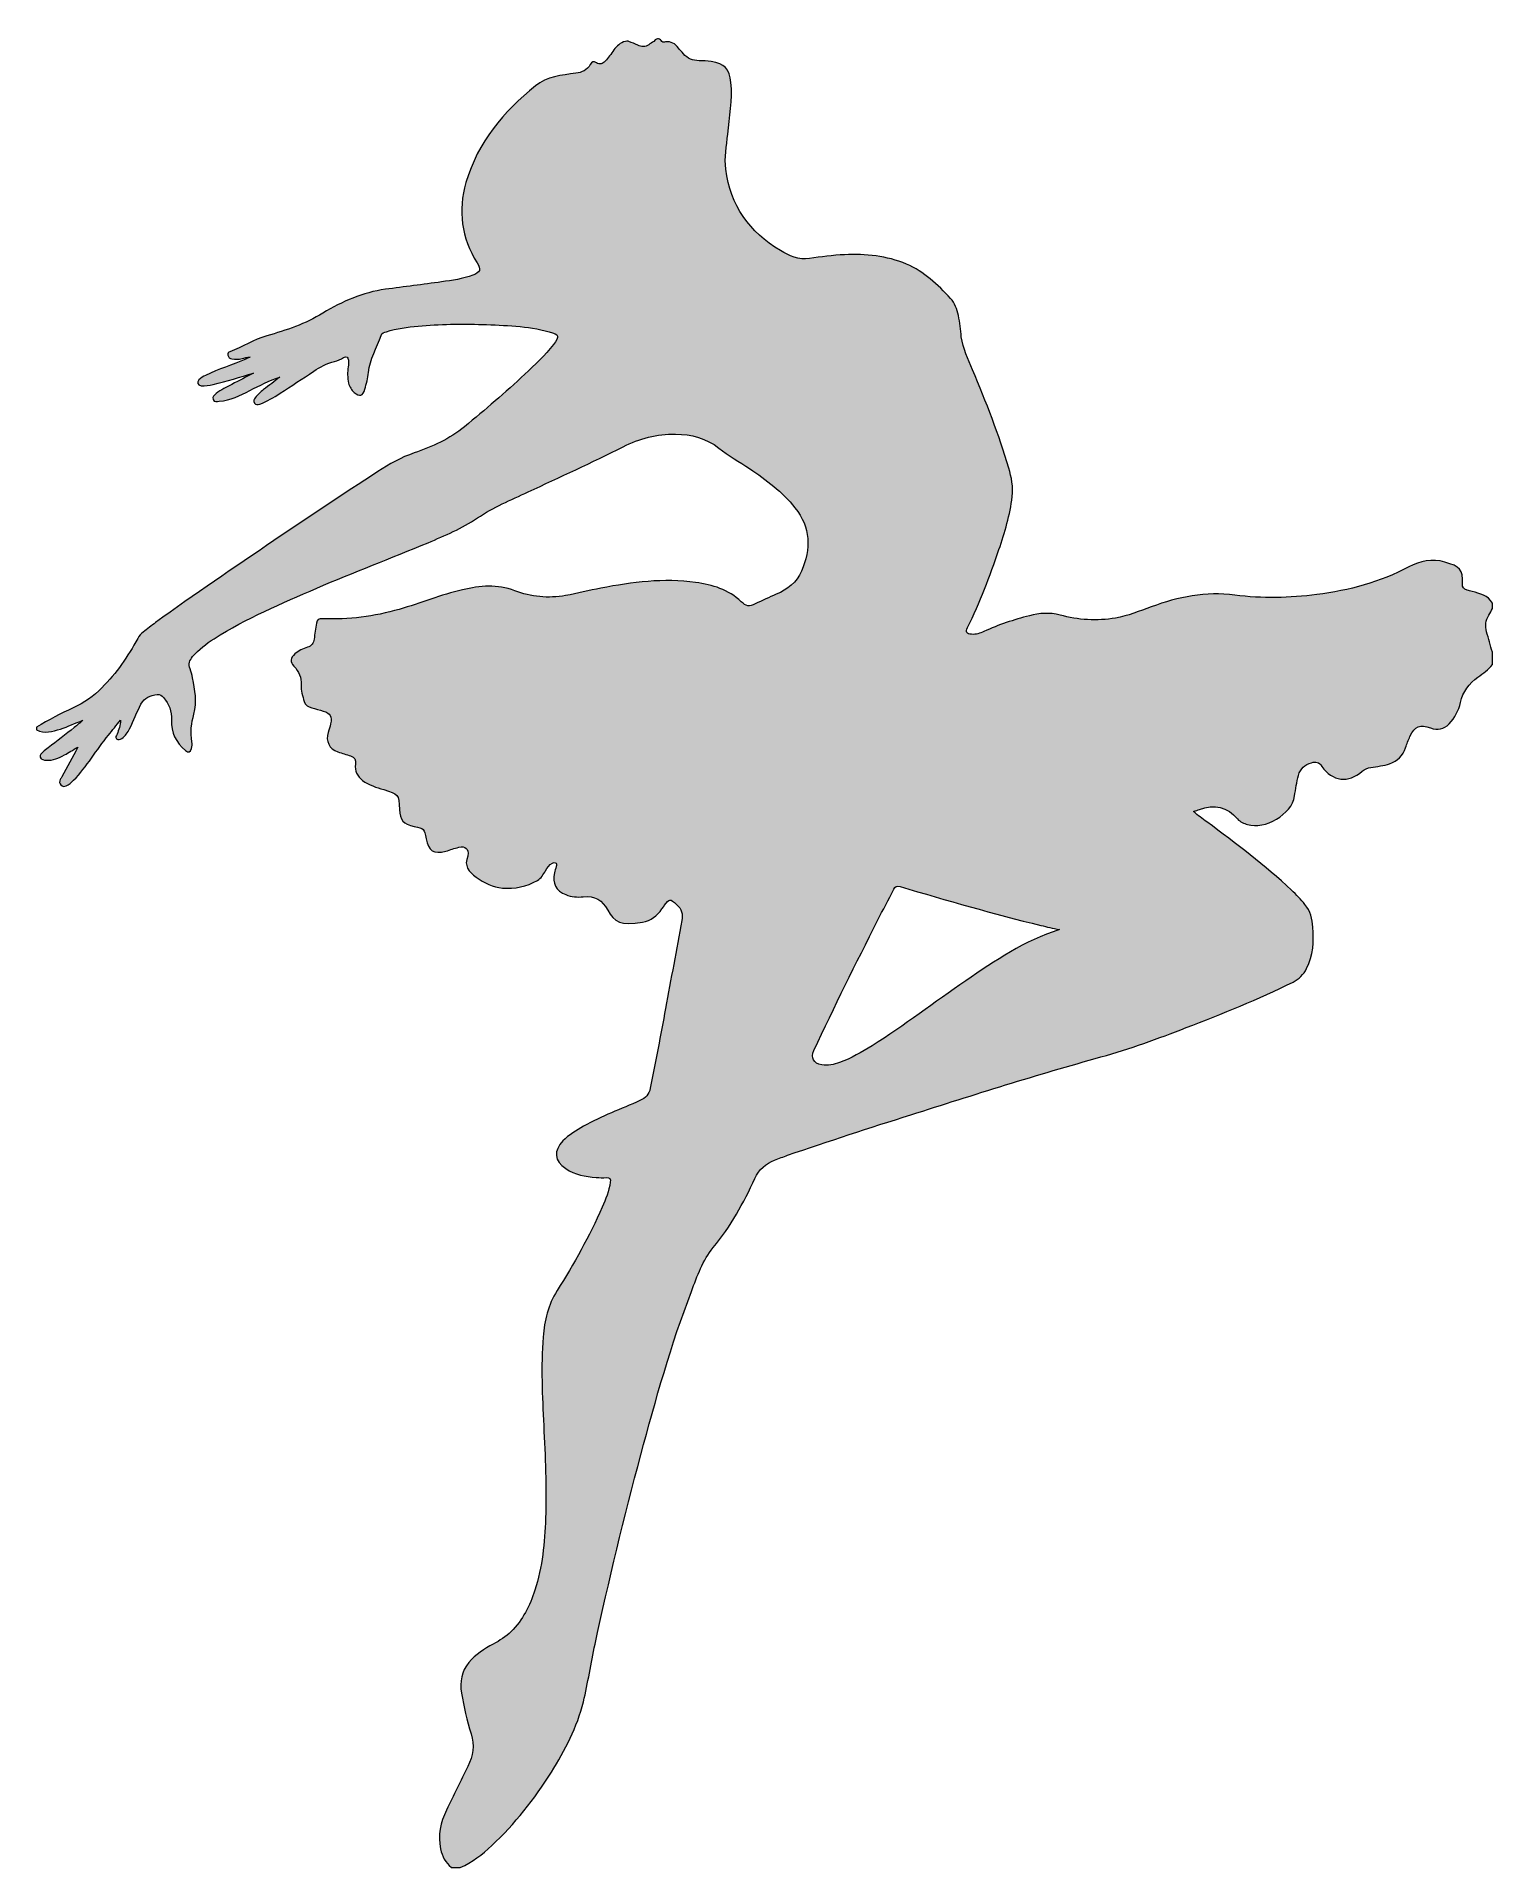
# Model space of a CAD drawing. Header units: inches. Extents: x 11.9 to 68.4, y -75.5 to -4.5.
import ezdxf

# ---------------------------------------------------------------- set-up
doc = ezdxf.new("R2010")
doc.units = ezdxf.units.IN
doc.header["$MEASUREMENT"] = 0
doc.layers.add('Layer 1', color=7, linetype='Continuous')

msp = doc.modelspace()

# ---------------------------------------------------------------- hatches: boundary and pattern name
at = {"layer": 'Layer 1'}
h = msp.add_hatch(color=7, dxfattribs=at)
edge = h.paths.add_edge_path()
edge.add_spline(control_points=[(68.376, -28.863), (68.225, -29.065), (68.015, -29.2), (67.816, -29.347), (67.476, -29.599), (67.23, -29.905), (67.137, -30.333), (67.069, -30.645), (66.924, -30.929), (66.695, -31.162), (66.49, -31.369), (66.251, -31.416), (65.98, -31.318), (65.568, -31.169), (65.369, -31.249), (65.181, -31.651), (65.116, -31.791), (65.057, -31.937), (65.013, -32.086), (64.918, -32.409), (64.695, -32.596), (64.392, -32.707), (64.156, -32.793), (63.908, -32.811), (63.664, -32.849), (63.533, -32.87), (63.422, -32.917), (63.323, -33.003), (62.789, -33.468), (62.166, -33.397), (61.768, -32.81), (61.653, -32.64), (61.531, -32.619), (61.36, -32.668), (61.102, -32.743), (60.929, -32.896), (60.856, -33.162), (60.784, -33.424), (60.744, -33.693), (60.705, -33.96), (60.598, -34.688), (59.539, -35.273), (58.881, -35.067), (58.737, -35.021), (58.596, -34.971), (58.495, -34.85), (58.091, -34.372), (57.595, -34.262), (57.017, -34.48), (56.947, -34.507), (56.876, -34.528), (56.787, -34.557), (56.95, -34.722), (57.134, -34.837), (57.306, -34.966), (58.431, -35.812), (59.565, -36.645), (60.586, -37.617), (60.77, -37.792), (60.942, -37.978), (61.107, -38.171), (61.326, -38.427), (61.392, -38.73), (61.416, -39.051), (61.456, -39.604), (61.432, -40.144), (61.172, -40.653), (61.052, -40.889), (60.882, -41.062), (60.645, -41.18), (59.295, -41.847), (57.901, -42.411), (56.497, -42.95), (55.41, -43.369), (54.32, -43.78), (53.196, -44.088), (50.717, -44.768), (48.271, -45.555), (45.821, -46.332), (44.223, -46.84), (42.626, -47.353), (41.042, -47.903), (40.873, -47.962), (40.704, -48.02), (40.538, -48.087), (40.193, -48.225), (39.934, -48.457), (39.774, -48.799), (39.329, -49.751), (38.834, -50.67), (38.155, -51.486), (37.747, -51.977), (37.538, -52.591), (37.311, -53.183), (36.516, -55.252), (35.923, -57.384), (35.347, -59.521), (34.69, -61.958), (34.107, -64.413), (33.57, -66.879), (33.408, -67.622), (33.298, -68.376), (33.118, -69.114), (32.879, -70.098), (32.41, -70.987), (31.876, -71.841), (31.222, -72.886), (30.464, -73.849), (29.562, -74.693), (29.198, -75.034), (28.81, -75.34), (28.346, -75.536), (28.231, -75.536), (28.116, -75.536), (28, -75.536), (27.767, -75.353), (27.636, -75.107), (27.578, -74.822), (27.47, -74.292), (27.579, -73.79), (27.808, -73.311), (28.079, -72.745), (28.353, -72.179), (28.637, -71.619), (28.846, -71.209), (28.903, -70.802), (28.764, -70.352), (28.603, -69.835), (28.478, -69.306), (28.391, -68.772), (28.32, -68.337), (28.388, -67.935), (28.678, -67.585), (28.938, -67.271), (29.275, -67.064), (29.623, -66.87), (29.871, -66.732), (30.113, -66.587), (30.315, -66.385), (30.767, -65.933), (31.044, -65.382), (31.239, -64.782), (31.533, -63.874), (31.618, -62.933), (31.652, -61.988), (31.696, -60.788), (31.638, -59.59), (31.58, -58.392), (31.525, -57.246), (31.468, -56.101), (31.557, -54.955), (31.607, -54.319), (31.749, -53.713), (32.101, -53.156), (32.758, -52.118), (33.35, -51.042), (33.848, -49.917), (33.985, -49.606), (34.112, -49.291), (34.162, -48.95), (34.181, -48.82), (34.147, -48.765), (34.013, -48.769), (33.88, -48.774), (33.747, -48.775), (33.615, -48.765), (33.197, -48.736), (32.791, -48.659), (32.436, -48.417), (31.991, -48.115), (31.952, -47.733), (32.326, -47.346), (32.557, -47.107), (32.839, -46.937), (33.126, -46.777), (33.828, -46.387), (34.579, -46.102), (35.312, -45.781), (35.536, -45.683), (35.663, -45.546), (35.713, -45.294), (35.919, -44.266), (36.119, -43.237), (36.307, -42.206), (36.514, -41.067), (36.729, -39.929), (36.94, -38.791), (36.986, -38.545), (36.926, -38.34), (36.735, -38.168), (36.477, -37.935), (36.462, -37.932), (36.258, -38.216), (36.227, -38.258), (36.199, -38.301), (36.168, -38.343), (35.977, -38.603), (35.739, -38.798), (35.415, -38.857), (34.564, -39.011), (34.313, -38.856), (34.062, -38.388), (33.857, -38.008), (33.559, -37.823), (33.116, -37.87), (32.887, -37.895), (32.655, -37.876), (32.435, -37.789), (32.063, -37.642), (31.9, -37.335), (31.994, -36.946), (32.014, -36.862), (32.043, -36.78), (32.063, -36.696), (32.073, -36.654), (32.104, -36.602), (32.063, -36.566), (32.018, -36.529), (31.962, -36.55), (31.915, -36.571), (31.786, -36.628), (31.721, -36.748), (31.651, -36.86), (31.561, -37.001), (31.482, -37.157), (31.333, -37.241), (30.916, -37.478), (30.454, -37.569), (29.985, -37.535), (29.608, -37.508), (29.271, -37.32), (28.959, -37.106), (28.671, -36.907), (28.478, -36.67), (28.635, -36.294), (28.638, -36.289), (28.638, -36.283), (28.64, -36.277), (28.681, -36.015), (28.55, -35.887), (28.293, -35.949), (28.119, -35.991), (27.951, -36.053), (27.779, -36.101), (27.323, -36.229), (27.099, -36.086), (27.019, -35.622), (26.952, -35.235), (26.939, -35.221), (26.55, -35.139), (26.138, -35.051), (26.003, -34.895), (25.983, -34.48), (25.955, -33.892), (25.945, -33.882), (25.374, -33.714), (25.086, -33.629), (24.799, -33.539), (24.555, -33.355), (24.346, -33.197), (24.235, -32.991), (24.282, -32.725), (24.312, -32.556), (24.242, -32.457), (24.092, -32.406), (23.929, -32.349), (23.761, -32.307), (23.598, -32.249), (23.258, -32.129), (23.112, -31.836), (23.215, -31.493), (23.248, -31.382), (23.289, -31.274), (23.313, -31.162), (23.375, -30.876), (23.312, -30.761), (23.032, -30.662), (22.886, -30.611), (22.732, -30.582), (22.583, -30.538), (22.452, -30.499), (22.325, -30.437), (22.289, -30.296), (22.234, -30.085), (22.159, -29.867), (22.169, -29.655), (22.183, -29.358), (22.095, -29.133), (21.894, -28.925), (21.734, -28.759), (21.754, -28.598), (21.927, -28.446), (22.068, -28.322), (22.238, -28.246), (22.414, -28.191), (22.581, -28.139), (22.657, -28.035), (22.676, -27.869), (22.7, -27.663), (22.73, -27.458), (22.763, -27.254), (22.784, -27.119), (22.857, -27.073), (23.004, -27.08), (24.014, -27.128), (25.004, -26.997), (25.975, -26.717), (26.8, -26.479), (27.595, -26.147), (28.435, -25.956), (29.112, -25.802), (29.775, -25.735), (30.455, -25.995), (31.086, -26.237), (31.758, -26.299), (32.43, -26.184), (32.89, -26.105), (33.341, -25.983), (33.799, -25.895), (35.014, -25.661), (36.235, -25.501), (37.474, -25.673), (38.128, -25.763), (38.747, -25.951), (39.243, -26.422), (39.436, -26.605), (39.539, -26.629), (39.784, -26.506), (40.052, -26.372), (40.327, -26.254), (40.601, -26.133), (41.029, -25.945), (41.4, -25.677), (41.585, -25.232), (41.943, -24.371), (41.943, -23.542), (41.326, -22.774), (40.831, -22.159), (40.217, -21.688), (39.567, -21.255), (39.169, -20.99), (38.751, -20.759), (38.373, -20.46), (37.885, -20.075), (37.305, -19.923), (36.692, -19.918), (35.976, -19.911), (35.292, -20.087), (34.66, -20.408), (33.447, -21.026), (32.207, -21.584), (30.975, -22.16), (30.306, -22.473), (29.621, -22.761), (29.007, -23.171), (28.406, -23.571), (27.754, -23.855), (27.096, -24.131), (25.661, -24.732), (24.205, -25.282), (22.775, -25.896), (21.414, -26.481), (20.052, -27.06), (18.797, -27.858), (18.489, -28.053), (18.2, -28.271), (17.964, -28.552), (17.845, -28.693), (17.787, -28.841), (17.867, -29.028), (17.915, -29.138), (17.935, -29.26), (17.96, -29.379), (18.055, -29.842), (18.139, -30.304), (18.011, -30.78), (17.917, -31.131), (17.865, -31.49), (17.937, -31.857), (17.954, -31.94), (17.949, -32.03), (17.922, -32.114), (17.876, -32.259), (17.795, -32.294), (17.68, -32.195), (17.321, -31.885), (17.11, -31.497), (17.143, -31.013), (17.166, -30.672), (17.039, -30.396), (16.835, -30.143), (16.773, -30.066), (16.691, -29.995), (16.583, -30.018), (16.334, -30.07), (16.094, -30.134), (15.96, -30.394), (15.799, -30.708), (15.672, -31.036), (15.515, -31.35), (15.443, -31.495), (15.356, -31.633), (15.217, -31.726), (15.152, -31.769), (15.077, -31.793), (15.009, -31.736), (14.938, -31.675), (15.009, -31.621), (15.03, -31.567), (15.098, -31.391), (15.164, -31.214), (15.167, -31.02), (14.997, -31.209), (14.852, -31.409), (14.697, -31.601), (14.232, -32.173), (13.862, -32.819), (13.346, -33.352), (13.261, -33.439), (13.172, -33.523), (13.057, -33.567), (12.985, -33.594), (12.907, -33.601), (12.85, -33.531), (12.798, -33.468), (12.788, -33.397), (12.829, -33.322), (12.849, -33.287), (12.869, -33.252), (12.888, -33.216), (13.091, -32.84), (13.294, -32.464), (13.508, -32.068), (13.318, -32.178), (13.158, -32.282), (12.989, -32.368), (12.768, -32.481), (12.543, -32.591), (12.284, -32.574), (12.191, -32.568), (12.09, -32.551), (12.054, -32.452), (12.019, -32.358), (12.106, -32.306), (12.162, -32.253), (12.224, -32.194), (12.295, -32.143), (12.363, -32.09), (12.7, -31.828), (13.038, -31.568), (13.374, -31.304), (13.488, -31.214), (13.595, -31.116), (13.706, -31.021), (13.407, -31.131), (13.128, -31.266), (12.833, -31.362), (12.53, -31.46), (12.224, -31.552), (11.912, -31.389), (11.912, -31.354), (11.912, -31.32), (11.912, -31.285), (12.37, -31.006), (12.848, -30.764), (13.335, -30.539), (13.754, -30.346), (14.121, -30.082), (14.446, -29.758), (15.012, -29.196), (15.447, -28.539), (15.835, -27.848), (15.89, -27.75), (15.956, -27.666), (16.045, -27.599), (16.206, -27.477), (16.363, -27.351), (16.526, -27.232), (18.03, -26.134), (19.577, -25.098), (21.114, -24.049), (22.448, -23.14), (23.795, -22.251), (25.149, -21.372), (25.595, -21.083), (26.05, -20.82), (26.558, -20.646), (27.257, -20.405), (27.933, -20.106), (28.511, -19.629), (29.307, -18.972), (30.09, -18.301), (30.843, -17.594), (31.234, -17.228), (31.634, -16.867), (31.96, -16.439), (32.207, -16.117), (32.185, -16.058), (31.791, -15.948), (30.945, -15.71), (30.071, -15.698), (29.203, -15.663), (28.374, -15.629), (27.544, -15.655), (26.716, -15.728), (26.297, -15.765), (25.878, -15.809), (25.477, -15.945), (25.397, -15.972), (25.303, -15.991), (25.271, -16.087), (25.11, -16.565), (24.838, -17.004), (24.786, -17.522), (24.763, -17.744), (24.701, -17.963), (24.64, -18.179), (24.567, -18.439), (24.446, -18.472), (24.234, -18.3), (24.119, -18.206), (24.047, -18.082), (24.013, -17.937), (23.963, -17.727), (23.967, -17.515), (23.994, -17.302), (24.005, -17.217), (24.019, -17.128), (24.008, -17.045), (23.993, -16.936), (23.935, -16.875), (23.816, -16.947), (23.707, -17.012), (23.59, -17.066), (23.466, -17.094), (23.168, -17.162), (22.91, -17.311), (22.659, -17.477), (22.226, -17.763), (21.796, -18.054), (21.359, -18.333), (21.107, -18.494), (20.853, -18.656), (20.565, -18.749), (20.49, -18.773), (20.412, -18.789), (20.361, -18.711), (20.314, -18.639), (20.344, -18.567), (20.392, -18.503), (20.483, -18.383), (20.595, -18.284), (20.714, -18.191), (20.924, -18.027), (21.136, -17.866), (21.347, -17.703), (20.939, -17.845), (20.557, -18.031), (20.179, -18.226), (19.803, -18.418), (19.428, -18.607), (18.997, -18.639), (18.907, -18.646), (18.8, -18.69), (18.757, -18.572), (18.717, -18.464), (18.806, -18.401), (18.876, -18.344), (19.06, -18.193), (19.276, -18.094), (19.487, -17.987), (19.768, -17.845), (20.045, -17.694), (20.324, -17.548), (19.802, -17.7), (19.289, -17.873), (18.759, -17.988), (18.607, -18.021), (18.454, -18.06), (18.297, -18.039), (18.15, -18.02), (18.114, -17.922), (18.209, -17.809), (18.278, -17.727), (18.374, -17.683), (18.467, -17.637), (18.97, -17.392), (19.509, -17.232), (20.02, -17.005), (20.076, -16.98), (20.133, -16.955), (20.189, -16.93), (20.078, -16.933), (19.978, -16.962), (19.878, -16.986), (19.747, -17.018), (19.614, -17.017), (19.483, -16.998), (19.403, -16.987), (19.348, -16.936), (19.329, -16.854), (19.312, -16.783), (19.352, -16.743), (19.411, -16.721), (19.897, -16.541), (20.332, -16.246), (20.836, -16.104), (21.595, -15.889), (22.334, -15.64), (23.019, -15.223), (23.763, -14.77), (24.565, -14.418), (25.443, -14.297), (26.168, -14.198), (26.894, -14.109), (27.618, -14.009), (28.029, -13.952), (28.442, -13.899), (28.832, -13.748), (29.128, -13.634), (29.156, -13.537), (28.994, -13.272), (28.396, -12.293), (28.243, -11.247), (28.566, -10.149), (29.025, -8.591), (30.016, -7.399), (31.256, -6.402), (31.698, -6.048), (32.27, -5.982), (32.822, -5.916), (33.065, -5.886), (33.265, -5.791), (33.388, -5.571), (33.448, -5.465), (33.518, -5.427), (33.624, -5.503), (33.755, -5.595), (33.86, -5.549), (33.962, -5.449), (34.095, -5.319), (34.187, -5.157), (34.298, -5.011), (34.416, -4.856), (34.551, -4.727), (34.747, -4.679), (34.846, -4.658), (34.837, -4.655), (34.885, -4.679), (35, -4.729), (35.118, -4.774), (35.23, -4.829), (35.376, -4.901), (35.515, -4.895), (35.652, -4.808), (35.719, -4.765), (35.787, -4.722), (35.854, -4.679), (36.006, -4.492), (36.088, -4.588), (36.165, -4.679), (36.201, -4.725), (36.257, -4.706), (36.299, -4.7), (36.519, -4.672), (36.678, -4.762), (36.804, -4.934), (36.862, -5.013), (36.933, -5.081), (36.997, -5.155), (37.159, -5.341), (37.365, -5.427), (37.609, -5.428), (37.765, -5.428), (37.919, -5.441), (38.073, -5.461), (38.598, -5.532), (38.791, -5.741), (38.842, -6.269), (38.908, -6.947), (38.785, -7.613), (38.717, -8.282), (38.67, -8.735), (38.582, -9.188), (38.642, -9.642), (38.828, -11.038), (39.558, -12.081), (40.76, -12.795), (41.103, -12.999), (41.473, -13.166), (41.89, -13.105), (42.34, -13.038), (42.791, -12.977), (43.246, -12.956), (44.072, -12.918), (44.88, -12.994), (45.651, -13.322), (46.337, -13.615), (46.862, -14.115), (47.357, -14.649), (47.528, -14.833), (47.614, -15.069), (47.666, -15.317), (47.724, -15.588), (47.745, -15.864), (47.778, -16.138), (47.833, -16.599), (48.043, -17.005), (48.217, -17.425), (48.734, -18.677), (49.241, -19.933), (49.618, -21.236), (49.722, -21.596), (49.8, -21.959), (49.753, -22.342), (49.667, -23.05), (49.468, -23.73), (49.237, -24.4), (48.882, -25.43), (48.502, -26.45), (48.016, -27.427), (47.933, -27.595), (47.987, -27.677), (48.173, -27.686), (48.344, -27.696), (48.503, -27.651), (48.657, -27.578), (49.221, -27.309), (49.815, -27.125), (50.417, -26.965), (50.811, -26.861), (51.197, -26.829), (51.607, -26.941), (52.312, -27.133), (53.036, -27.179), (53.764, -27.055), (54.245, -26.973), (54.691, -26.783), (55.146, -26.618), (56.192, -26.238), (57.268, -26.019), (58.383, -26.167), (59.45, -26.307), (60.512, -26.275), (61.571, -26.142), (62.82, -25.985), (64.021, -25.664), (65.142, -25.067), (65.572, -24.838), (66.036, -24.74), (66.53, -24.882), (67.128, -25.055), (67.239, -25.165), (67.215, -25.732), (67.209, -25.86), (67.273, -25.938), (67.394, -25.971), (67.461, -25.989), (67.53, -25.998), (67.596, -26.02), (67.888, -26.117), (68.209, -26.165), (68.376, -26.476), (68.376, -26.545), (68.376, -26.614), (68.376, -26.683), (68.333, -26.771), (68.3, -26.865), (68.245, -26.944), (68.109, -27.145), (68.093, -27.361), (68.153, -27.586), (68.223, -27.851), (68.301, -28.115), (68.376, -28.379), (68.376, -28.54), (68.376, -28.702), (68.376, -28.863)], knot_values=[0, 0, 0, 0, 1, 1, 1, 2, 2, 2, 3, 3, 3, 4, 4, 4, 5, 5, 5, 6, 6, 6, 7, 7, 7, 8, 8, 8, 9, 9, 9, 10, 10, 10, 11, 11, 11, 12, 12, 12, 13, 13, 13, 14, 14, 14, 15, 15, 15, 16, 16, 16, 17, 17, 17, 18, 18, 18, 19, 19, 19, 20, 20, 20, 21, 21, 21, 22, 22, 22, 23, 23, 23, 24, 24, 24, 25, 25, 25, 26, 26, 26, 27, 27, 27, 28, 28, 28, 29, 29, 29, 30, 30, 30, 31, 31, 31, 32, 32, 32, 33, 33, 33, 34, 34, 34, 35, 35, 35, 36, 36, 36, 37, 37, 37, 38, 38, 38, 39, 39, 39, 40, 40, 40, 41, 41, 41, 42, 42, 42, 43, 43, 43, 44, 44, 44, 45, 45, 45, 46, 46, 46, 47, 47, 47, 48, 48, 48, 49, 49, 49, 50, 50, 50, 51, 51, 51, 52, 52, 52, 53, 53, 53, 54, 54, 54, 55, 55, 55, 56, 56, 56, 57, 57, 57, 58, 58, 58, 59, 59, 59, 60, 60, 60, 61, 61, 61, 62, 62, 62, 63, 63, 63, 64, 64, 64, 65, 65, 65, 66, 66, 66, 67, 67, 67, 68, 68, 68, 69, 69, 69, 70, 70, 70, 71, 71, 71, 72, 72, 72, 73, 73, 73, 74, 74, 74, 75, 75, 75, 76, 76, 76, 77, 77, 77, 78, 78, 78, 79, 79, 79, 80, 80, 80, 81, 81, 81, 82, 82, 82, 83, 83, 83, 84, 84, 84, 85, 85, 85, 86, 86, 86, 87, 87, 87, 88, 88, 88, 89, 89, 89, 90, 90, 90, 91, 91, 91, 92, 92, 92, 93, 93, 93, 94, 94, 94, 95, 95, 95, 96, 96, 96, 97, 97, 97, 98, 98, 98, 99, 99, 99, 100, 100, 100, 101, 101, 101, 102, 102, 102, 103, 103, 103, 104, 104, 104, 105, 105, 105, 106, 106, 106, 107, 107, 107, 108, 108, 108, 109, 109, 109, 110, 110, 110, 111, 111, 111, 112, 112, 112, 113, 113, 113, 114, 114, 114, 115, 115, 115, 116, 116, 116, 117, 117, 117, 118, 118, 118, 119, 119, 119, 120, 120, 120, 121, 121, 121, 122, 122, 122, 123, 123, 123, 124, 124, 124, 125, 125, 125, 126, 126, 126, 127, 127, 127, 128, 128, 128, 129, 129, 129, 130, 130, 130, 131, 131, 131, 132, 132, 132, 133, 133, 133, 134, 134, 134, 135, 135, 135, 136, 136, 136, 137, 137, 137, 138, 138, 138, 139, 139, 139, 140, 140, 140, 141, 141, 141, 142, 142, 142, 143, 143, 143, 144, 144, 144, 145, 145, 145, 146, 146, 146, 147, 147, 147, 148, 148, 148, 149, 149, 149, 150, 150, 150, 151, 151, 151, 152, 152, 152, 153, 153, 153, 154, 154, 154, 155, 155, 155, 156, 156, 156, 157, 157, 157, 158, 158, 158, 159, 159, 159, 160, 160, 160, 161, 161, 161, 162, 162, 162, 163, 163, 163, 164, 164, 164, 165, 165, 165, 166, 166, 166, 167, 167, 167, 168, 168, 168, 169, 169, 169, 170, 170, 170, 171, 171, 171, 172, 172, 172, 173, 173, 173, 174, 174, 174, 175, 175, 175, 176, 176, 176, 177, 177, 177, 178, 178, 178, 179, 179, 179, 180, 180, 180, 181, 181, 181, 182, 182, 182, 183, 183, 183, 184, 184, 184, 185, 185, 185, 186, 186, 186, 187, 187, 187, 188, 188, 188, 189, 189, 189, 190, 190, 190, 191, 191, 191, 192, 192, 192, 193, 193, 193, 194, 194, 194, 195, 195, 195, 196, 196, 196, 197, 197, 197, 198, 198, 198, 199, 199, 199, 200, 200, 200, 201, 201, 201, 202, 202, 202, 203, 203, 203, 204, 204, 204, 205, 205, 205, 206, 206, 206, 207, 207, 207, 208, 208, 208, 209, 209, 209, 210, 210, 210, 211, 211, 211, 212, 212, 212, 213, 213, 213, 214, 214, 214, 215, 215, 215, 216, 216, 216, 217, 217, 217, 218, 218, 218, 219, 219, 219, 220, 220, 220, 221, 221, 221, 222, 222, 222, 223, 223, 223, 224, 224, 224, 225, 225, 225, 226, 226, 226, 227, 227, 227, 228, 228, 228, 229, 229, 229, 230, 230, 230, 231, 231, 231, 232, 232, 232, 233, 233, 233, 234, 234, 234, 235, 235, 235, 236, 236, 236, 237, 237, 237, 238, 238, 238, 239, 239, 239, 240, 240, 240, 241, 241, 241, 242, 242, 242, 243, 243, 243, 244, 244, 244, 245, 245, 245, 246, 246, 246, 247, 247, 247, 248, 248, 248, 249, 249, 249, 250, 250, 250, 251, 251, 251, 252, 252, 252, 253, 253, 253, 254, 254, 254, 255, 255, 255, 256, 256, 256, 257, 257, 257, 258, 258, 258, 259, 259, 259, 259], degree=3, periodic=1)
edge = h.paths.add_edge_path()
edge.add_spline(control_points=[(51.588, -39.147), (51.325, -39.088), (51.094, -39.041), (50.864, -38.984), (49.029, -38.535), (47.215, -38.009), (45.403, -37.473), (45.273, -37.434), (45.219, -37.467), (45.162, -37.577), (44.956, -37.983), (44.737, -38.382), (44.532, -38.789), (43.688, -40.461), (42.849, -42.135), (42.063, -43.835), (41.927, -44.127), (42.044, -44.334), (42.364, -44.395), (42.606, -44.441), (42.834, -44.377), (43.057, -44.299), (43.505, -44.141), (43.914, -43.903), (44.315, -43.652), (45.567, -42.869), (46.734, -41.964), (47.952, -41.132), (49.089, -40.355), (50.222, -39.568), (51.588, -39.147)], knot_values=[0, 0, 0, 0, 1, 1, 1, 2, 2, 2, 3, 3, 3, 4, 4, 4, 5, 5, 5, 6, 6, 6, 7, 7, 7, 8, 8, 8, 9, 9, 9, 10, 10, 10, 10], degree=3, periodic=1)

# ---------------------------------------------------------------- linework, layer by layer
at = {"layer": 'Layer 1', "lineweight": 0}
for points, knots in [([(68.376, -28.863), (68.225, -29.065), (68.015, -29.2), (67.816, -29.347), (67.476, -29.599), (67.23, -29.905), (67.137, -30.333), (67.069, -30.645), (66.924, -30.929), (66.695, -31.162), (66.49, -31.369), (66.251, -31.416), (65.98, -31.318), (65.568, -31.169), (65.369, -31.249), (65.181, -31.651), (65.116, -31.791), (65.057, -31.937), (65.013, -32.086), (64.918, -32.409), (64.695, -32.596), (64.392, -32.707), (64.156, -32.793), (63.908, -32.811), (63.664, -32.849), (63.533, -32.87), (63.422, -32.917), (63.323, -33.003), (62.789, -33.468), (62.166, -33.397), (61.768, -32.81), (61.653, -32.64), (61.531, -32.619), (61.36, -32.668), (61.102, -32.743), (60.929, -32.896), (60.856, -33.162), (60.784, -33.424), (60.744, -33.693), (60.705, -33.96), (60.598, -34.688), (59.539, -35.273), (58.881, -35.067), (58.737, -35.021), (58.596, -34.971), (58.495, -34.85), (58.091, -34.372), (57.595, -34.262), (57.017, -34.48), (56.947, -34.507), (56.876, -34.528), (56.787, -34.557), (56.95, -34.722), (57.134, -34.837), (57.306, -34.966), (58.431, -35.812), (59.565, -36.645), (60.586, -37.617), (60.77, -37.792), (60.942, -37.978), (61.107, -38.171), (61.326, -38.427), (61.392, -38.73), (61.416, -39.051), (61.456, -39.604), (61.432, -40.144), (61.172, -40.653), (61.052, -40.889), (60.882, -41.062), (60.645, -41.18), (59.295, -41.847), (57.901, -42.411), (56.497, -42.95), (55.41, -43.369), (54.32, -43.78), (53.196, -44.088), (50.717, -44.768), (48.271, -45.555), (45.821, -46.332), (44.223, -46.84), (42.626, -47.353), (41.042, -47.903), (40.873, -47.962), (40.704, -48.02), (40.538, -48.087), (40.193, -48.225), (39.934, -48.457), (39.774, -48.799), (39.329, -49.751), (38.834, -50.67), (38.155, -51.486), (37.747, -51.977), (37.538, -52.591), (37.311, -53.183), (36.516, -55.252), (35.923, -57.384), (35.347, -59.521), (34.69, -61.958), (34.107, -64.413), (33.57, -66.879), (33.408, -67.622), (33.298, -68.376), (33.118, -69.114), (32.879, -70.098), (32.41, -70.987), (31.876, -71.841), (31.222, -72.886), (30.464, -73.849), (29.562, -74.693), (29.198, -75.034), (28.81, -75.34), (28.346, -75.536), (28.231, -75.536), (28.116, -75.536), (28, -75.536), (27.767, -75.353), (27.636, -75.107), (27.578, -74.822), (27.47, -74.292), (27.579, -73.79), (27.808, -73.311), (28.079, -72.745), (28.353, -72.179), (28.637, -71.619), (28.846, -71.209), (28.903, -70.802), (28.764, -70.352), (28.603, -69.835), (28.478, -69.306), (28.391, -68.772), (28.32, -68.337), (28.388, -67.935), (28.678, -67.585), (28.938, -67.271), (29.275, -67.064), (29.623, -66.87), (29.871, -66.732), (30.113, -66.587), (30.315, -66.385), (30.767, -65.933), (31.044, -65.382), (31.239, -64.782), (31.533, -63.874), (31.618, -62.933), (31.652, -61.988), (31.696, -60.788), (31.638, -59.59), (31.58, -58.392), (31.525, -57.246), (31.468, -56.101), (31.557, -54.955), (31.607, -54.319), (31.749, -53.713), (32.101, -53.156), (32.758, -52.118), (33.35, -51.042), (33.848, -49.917), (33.985, -49.606), (34.112, -49.291), (34.162, -48.95), (34.181, -48.82), (34.147, -48.765), (34.013, -48.769), (33.88, -48.774), (33.747, -48.775), (33.615, -48.765), (33.197, -48.736), (32.791, -48.659), (32.436, -48.417), (31.991, -48.115), (31.952, -47.733), (32.326, -47.346), (32.557, -47.107), (32.839, -46.937), (33.126, -46.777), (33.828, -46.387), (34.579, -46.102), (35.312, -45.781), (35.536, -45.683), (35.663, -45.546), (35.713, -45.294), (35.919, -44.266), (36.119, -43.237), (36.307, -42.206), (36.514, -41.067), (36.729, -39.929), (36.94, -38.791), (36.986, -38.545), (36.926, -38.34), (36.735, -38.168), (36.477, -37.935), (36.462, -37.932), (36.258, -38.216), (36.227, -38.258), (36.199, -38.301), (36.168, -38.343), (35.977, -38.603), (35.739, -38.798), (35.415, -38.857), (34.564, -39.011), (34.313, -38.856), (34.062, -38.388), (33.857, -38.008), (33.559, -37.823), (33.116, -37.87), (32.887, -37.895), (32.655, -37.876), (32.435, -37.789), (32.063, -37.642), (31.9, -37.335), (31.994, -36.946), (32.014, -36.862), (32.043, -36.78), (32.063, -36.696), (32.073, -36.654), (32.104, -36.602), (32.063, -36.566), (32.018, -36.529), (31.962, -36.55), (31.915, -36.571), (31.786, -36.628), (31.721, -36.748), (31.651, -36.86), (31.561, -37.001), (31.482, -37.157), (31.333, -37.241), (30.916, -37.478), (30.454, -37.569), (29.985, -37.535), (29.608, -37.508), (29.271, -37.32), (28.959, -37.106), (28.671, -36.907), (28.478, -36.67), (28.635, -36.294), (28.638, -36.289), (28.638, -36.283), (28.64, -36.277), (28.681, -36.015), (28.55, -35.887), (28.293, -35.949), (28.119, -35.991), (27.951, -36.053), (27.779, -36.101), (27.323, -36.229), (27.099, -36.086), (27.019, -35.622), (26.952, -35.235), (26.939, -35.221), (26.55, -35.139), (26.138, -35.051), (26.003, -34.895), (25.983, -34.48), (25.955, -33.892), (25.945, -33.882), (25.374, -33.714), (25.086, -33.629), (24.799, -33.539), (24.555, -33.355), (24.346, -33.197), (24.235, -32.991), (24.282, -32.725), (24.312, -32.556), (24.242, -32.457), (24.092, -32.406), (23.929, -32.349), (23.761, -32.307), (23.598, -32.249), (23.258, -32.129), (23.112, -31.836), (23.215, -31.493), (23.248, -31.382), (23.289, -31.274), (23.313, -31.162), (23.375, -30.876), (23.312, -30.761), (23.032, -30.662), (22.886, -30.611), (22.732, -30.582), (22.583, -30.538), (22.452, -30.499), (22.325, -30.437), (22.289, -30.296), (22.234, -30.085), (22.159, -29.867), (22.169, -29.655), (22.183, -29.358), (22.095, -29.133), (21.894, -28.925), (21.734, -28.759), (21.754, -28.598), (21.927, -28.446), (22.068, -28.322), (22.238, -28.246), (22.414, -28.191), (22.581, -28.139), (22.657, -28.035), (22.676, -27.869), (22.7, -27.663), (22.73, -27.458), (22.763, -27.254), (22.784, -27.119), (22.857, -27.073), (23.004, -27.08), (24.014, -27.128), (25.004, -26.997), (25.975, -26.717), (26.8, -26.479), (27.595, -26.147), (28.435, -25.956), (29.112, -25.802), (29.775, -25.735), (30.455, -25.995), (31.086, -26.237), (31.758, -26.299), (32.43, -26.184), (32.89, -26.105), (33.341, -25.983), (33.799, -25.895), (35.014, -25.661), (36.235, -25.501), (37.474, -25.673), (38.128, -25.763), (38.747, -25.951), (39.243, -26.422), (39.436, -26.605), (39.539, -26.629), (39.784, -26.506), (40.052, -26.372), (40.327, -26.254), (40.601, -26.133), (41.029, -25.945), (41.4, -25.677), (41.585, -25.232), (41.943, -24.371), (41.943, -23.542), (41.326, -22.774), (40.831, -22.159), (40.217, -21.688), (39.567, -21.255), (39.169, -20.99), (38.751, -20.759), (38.373, -20.46), (37.885, -20.075), (37.305, -19.923), (36.692, -19.918), (35.976, -19.911), (35.292, -20.087), (34.66, -20.408), (33.447, -21.026), (32.207, -21.584), (30.975, -22.16), (30.306, -22.473), (29.621, -22.761), (29.007, -23.171), (28.406, -23.571), (27.754, -23.855), (27.096, -24.131), (25.661, -24.732), (24.205, -25.282), (22.775, -25.896), (21.414, -26.481), (20.052, -27.06), (18.797, -27.858), (18.489, -28.053), (18.2, -28.271), (17.964, -28.552), (17.845, -28.693), (17.787, -28.841), (17.867, -29.028), (17.915, -29.138), (17.935, -29.26), (17.96, -29.379), (18.055, -29.842), (18.139, -30.304), (18.011, -30.78), (17.917, -31.131), (17.865, -31.49), (17.937, -31.857), (17.954, -31.94), (17.949, -32.03), (17.922, -32.114), (17.876, -32.259), (17.795, -32.294), (17.68, -32.195), (17.321, -31.885), (17.11, -31.497), (17.143, -31.013), (17.166, -30.672), (17.039, -30.396), (16.835, -30.143), (16.773, -30.066), (16.691, -29.995), (16.583, -30.018), (16.334, -30.07), (16.094, -30.134), (15.96, -30.394), (15.799, -30.708), (15.672, -31.036), (15.515, -31.35), (15.443, -31.495), (15.356, -31.633), (15.217, -31.726), (15.152, -31.769), (15.077, -31.793), (15.009, -31.736), (14.938, -31.675), (15.009, -31.621), (15.03, -31.567), (15.098, -31.391), (15.164, -31.214), (15.167, -31.02), (14.997, -31.209), (14.852, -31.409), (14.697, -31.601), (14.232, -32.173), (13.862, -32.819), (13.346, -33.352), (13.261, -33.439), (13.172, -33.523), (13.057, -33.567), (12.985, -33.594), (12.907, -33.601), (12.85, -33.531), (12.798, -33.468), (12.788, -33.397), (12.829, -33.322), (12.849, -33.287), (12.869, -33.252), (12.888, -33.216), (13.091, -32.84), (13.294, -32.464), (13.508, -32.068), (13.318, -32.178), (13.158, -32.282), (12.989, -32.368), (12.768, -32.481), (12.543, -32.591), (12.284, -32.574), (12.191, -32.568), (12.09, -32.551), (12.054, -32.452), (12.019, -32.358), (12.106, -32.306), (12.162, -32.253), (12.224, -32.194), (12.295, -32.143), (12.363, -32.09), (12.7, -31.828), (13.038, -31.568), (13.374, -31.304), (13.488, -31.214), (13.595, -31.116), (13.706, -31.021), (13.407, -31.131), (13.128, -31.266), (12.833, -31.362), (12.53, -31.46), (12.224, -31.552), (11.912, -31.389), (11.912, -31.354), (11.912, -31.32), (11.912, -31.285), (12.37, -31.006), (12.848, -30.764), (13.335, -30.539), (13.754, -30.346), (14.121, -30.082), (14.446, -29.758), (15.012, -29.196), (15.447, -28.539), (15.835, -27.848), (15.89, -27.75), (15.956, -27.666), (16.045, -27.599), (16.206, -27.477), (16.363, -27.351), (16.526, -27.232), (18.03, -26.134), (19.577, -25.098), (21.114, -24.049), (22.448, -23.14), (23.795, -22.251), (25.149, -21.372), (25.595, -21.083), (26.05, -20.82), (26.558, -20.646), (27.257, -20.405), (27.933, -20.106), (28.511, -19.629), (29.307, -18.972), (30.09, -18.301), (30.843, -17.594), (31.234, -17.228), (31.634, -16.867), (31.96, -16.439), (32.207, -16.117), (32.185, -16.058), (31.791, -15.948), (30.945, -15.71), (30.071, -15.698), (29.203, -15.663), (28.374, -15.629), (27.544, -15.655), (26.716, -15.728), (26.297, -15.765), (25.878, -15.809), (25.477, -15.945), (25.397, -15.972), (25.303, -15.991), (25.271, -16.087), (25.11, -16.565), (24.838, -17.004), (24.786, -17.522), (24.763, -17.744), (24.701, -17.963), (24.64, -18.179), (24.567, -18.439), (24.446, -18.472), (24.234, -18.3), (24.119, -18.206), (24.047, -18.082), (24.013, -17.937), (23.963, -17.727), (23.967, -17.515), (23.994, -17.302), (24.005, -17.217), (24.019, -17.128), (24.008, -17.045), (23.993, -16.936), (23.935, -16.875), (23.816, -16.947), (23.707, -17.012), (23.59, -17.066), (23.466, -17.094), (23.168, -17.162), (22.91, -17.311), (22.659, -17.477), (22.226, -17.763), (21.796, -18.054), (21.359, -18.333), (21.107, -18.494), (20.853, -18.656), (20.565, -18.749), (20.49, -18.773), (20.412, -18.789), (20.361, -18.711), (20.314, -18.639), (20.344, -18.567), (20.392, -18.503), (20.483, -18.383), (20.595, -18.284), (20.714, -18.191), (20.924, -18.027), (21.136, -17.866), (21.347, -17.703), (20.939, -17.845), (20.557, -18.031), (20.179, -18.226), (19.803, -18.418), (19.428, -18.607), (18.997, -18.639), (18.907, -18.646), (18.8, -18.69), (18.757, -18.572), (18.717, -18.464), (18.806, -18.401), (18.876, -18.344), (19.06, -18.193), (19.276, -18.094), (19.487, -17.987), (19.768, -17.845), (20.045, -17.694), (20.324, -17.548), (19.802, -17.7), (19.289, -17.873), (18.759, -17.988), (18.607, -18.021), (18.454, -18.06), (18.297, -18.039), (18.15, -18.02), (18.114, -17.922), (18.209, -17.809), (18.278, -17.727), (18.374, -17.683), (18.467, -17.637), (18.97, -17.392), (19.509, -17.232), (20.02, -17.005), (20.076, -16.98), (20.133, -16.955), (20.189, -16.93), (20.078, -16.933), (19.978, -16.962), (19.878, -16.986), (19.747, -17.018), (19.614, -17.017), (19.483, -16.998), (19.403, -16.987), (19.348, -16.936), (19.329, -16.854), (19.312, -16.783), (19.352, -16.743), (19.411, -16.721), (19.897, -16.541), (20.332, -16.246), (20.836, -16.104), (21.595, -15.889), (22.334, -15.64), (23.019, -15.223), (23.763, -14.77), (24.565, -14.418), (25.443, -14.297), (26.168, -14.198), (26.894, -14.109), (27.618, -14.009), (28.029, -13.952), (28.442, -13.899), (28.832, -13.748), (29.128, -13.634), (29.156, -13.537), (28.994, -13.272), (28.396, -12.293), (28.243, -11.247), (28.566, -10.149), (29.025, -8.591), (30.016, -7.399), (31.256, -6.402), (31.698, -6.048), (32.27, -5.982), (32.822, -5.916), (33.065, -5.886), (33.265, -5.791), (33.388, -5.571), (33.448, -5.465), (33.518, -5.427), (33.624, -5.503), (33.755, -5.595), (33.86, -5.549), (33.962, -5.449), (34.095, -5.319), (34.187, -5.157), (34.298, -5.011), (34.416, -4.856), (34.551, -4.727), (34.747, -4.679), (34.846, -4.658), (34.837, -4.655), (34.885, -4.679), (35, -4.729), (35.118, -4.774), (35.23, -4.829), (35.376, -4.901), (35.515, -4.895), (35.652, -4.808), (35.719, -4.765), (35.787, -4.722), (35.854, -4.679), (36.006, -4.492), (36.088, -4.588), (36.165, -4.679), (36.201, -4.725), (36.257, -4.706), (36.299, -4.7), (36.519, -4.672), (36.678, -4.762), (36.804, -4.934), (36.862, -5.013), (36.933, -5.081), (36.997, -5.155), (37.159, -5.341), (37.365, -5.427), (37.609, -5.428), (37.765, -5.428), (37.919, -5.441), (38.073, -5.461), (38.598, -5.532), (38.791, -5.741), (38.842, -6.269), (38.908, -6.947), (38.785, -7.613), (38.717, -8.282), (38.67, -8.735), (38.582, -9.188), (38.642, -9.642), (38.828, -11.038), (39.558, -12.081), (40.76, -12.795), (41.103, -12.999), (41.473, -13.166), (41.89, -13.105), (42.34, -13.038), (42.791, -12.977), (43.246, -12.956), (44.072, -12.918), (44.88, -12.994), (45.651, -13.322), (46.337, -13.615), (46.862, -14.115), (47.357, -14.649), (47.528, -14.833), (47.614, -15.069), (47.666, -15.317), (47.724, -15.588), (47.745, -15.864), (47.778, -16.138), (47.833, -16.599), (48.043, -17.005), (48.217, -17.425), (48.734, -18.677), (49.241, -19.933), (49.618, -21.236), (49.722, -21.596), (49.8, -21.959), (49.753, -22.342), (49.667, -23.05), (49.468, -23.73), (49.237, -24.4), (48.882, -25.43), (48.502, -26.45), (48.016, -27.427), (47.933, -27.595), (47.987, -27.677), (48.173, -27.686), (48.344, -27.696), (48.503, -27.651), (48.657, -27.578), (49.221, -27.309), (49.815, -27.125), (50.417, -26.965), (50.811, -26.861), (51.197, -26.829), (51.607, -26.941), (52.312, -27.133), (53.036, -27.179), (53.764, -27.055), (54.245, -26.973), (54.691, -26.783), (55.146, -26.618), (56.192, -26.238), (57.268, -26.019), (58.383, -26.167), (59.45, -26.307), (60.512, -26.275), (61.571, -26.142), (62.82, -25.985), (64.021, -25.664), (65.142, -25.067), (65.572, -24.838), (66.036, -24.74), (66.53, -24.882), (67.128, -25.055), (67.239, -25.165), (67.215, -25.732), (67.209, -25.86), (67.273, -25.938), (67.394, -25.971), (67.461, -25.989), (67.53, -25.998), (67.596, -26.02), (67.888, -26.117), (68.209, -26.165), (68.376, -26.476), (68.376, -26.545), (68.376, -26.614), (68.376, -26.683), (68.333, -26.771), (68.3, -26.865), (68.245, -26.944), (68.109, -27.145), (68.093, -27.361), (68.153, -27.586), (68.223, -27.851), (68.301, -28.115), (68.376, -28.379), (68.376, -28.54), (68.376, -28.702), (68.376, -28.863)], [0, 0, 0, 0, 1, 1, 1, 2, 2, 2, 3, 3, 3, 4, 4, 4, 5, 5, 5, 6, 6, 6, 7, 7, 7, 8, 8, 8, 9, 9, 9, 10, 10, 10, 11, 11, 11, 12, 12, 12, 13, 13, 13, 14, 14, 14, 15, 15, 15, 16, 16, 16, 17, 17, 17, 18, 18, 18, 19, 19, 19, 20, 20, 20, 21, 21, 21, 22, 22, 22, 23, 23, 23, 24, 24, 24, 25, 25, 25, 26, 26, 26, 27, 27, 27, 28, 28, 28, 29, 29, 29, 30, 30, 30, 31, 31, 31, 32, 32, 32, 33, 33, 33, 34, 34, 34, 35, 35, 35, 36, 36, 36, 37, 37, 37, 38, 38, 38, 39, 39, 39, 40, 40, 40, 41, 41, 41, 42, 42, 42, 43, 43, 43, 44, 44, 44, 45, 45, 45, 46, 46, 46, 47, 47, 47, 48, 48, 48, 49, 49, 49, 50, 50, 50, 51, 51, 51, 52, 52, 52, 53, 53, 53, 54, 54, 54, 55, 55, 55, 56, 56, 56, 57, 57, 57, 58, 58, 58, 59, 59, 59, 60, 60, 60, 61, 61, 61, 62, 62, 62, 63, 63, 63, 64, 64, 64, 65, 65, 65, 66, 66, 66, 67, 67, 67, 68, 68, 68, 69, 69, 69, 70, 70, 70, 71, 71, 71, 72, 72, 72, 73, 73, 73, 74, 74, 74, 75, 75, 75, 76, 76, 76, 77, 77, 77, 78, 78, 78, 79, 79, 79, 80, 80, 80, 81, 81, 81, 82, 82, 82, 83, 83, 83, 84, 84, 84, 85, 85, 85, 86, 86, 86, 87, 87, 87, 88, 88, 88, 89, 89, 89, 90, 90, 90, 91, 91, 91, 92, 92, 92, 93, 93, 93, 94, 94, 94, 95, 95, 95, 96, 96, 96, 97, 97, 97, 98, 98, 98, 99, 99, 99, 100, 100, 100, 101, 101, 101, 102, 102, 102, 103, 103, 103, 104, 104, 104, 105, 105, 105, 106, 106, 106, 107, 107, 107, 108, 108, 108, 109, 109, 109, 110, 110, 110, 111, 111, 111, 112, 112, 112, 113, 113, 113, 114, 114, 114, 115, 115, 115, 116, 116, 116, 117, 117, 117, 118, 118, 118, 119, 119, 119, 120, 120, 120, 121, 121, 121, 122, 122, 122, 123, 123, 123, 124, 124, 124, 125, 125, 125, 126, 126, 126, 127, 127, 127, 128, 128, 128, 129, 129, 129, 130, 130, 130, 131, 131, 131, 132, 132, 132, 133, 133, 133, 134, 134, 134, 135, 135, 135, 136, 136, 136, 137, 137, 137, 138, 138, 138, 139, 139, 139, 140, 140, 140, 141, 141, 141, 142, 142, 142, 143, 143, 143, 144, 144, 144, 145, 145, 145, 146, 146, 146, 147, 147, 147, 148, 148, 148, 149, 149, 149, 150, 150, 150, 151, 151, 151, 152, 152, 152, 153, 153, 153, 154, 154, 154, 155, 155, 155, 156, 156, 156, 157, 157, 157, 158, 158, 158, 159, 159, 159, 160, 160, 160, 161, 161, 161, 162, 162, 162, 163, 163, 163, 164, 164, 164, 165, 165, 165, 166, 166, 166, 167, 167, 167, 168, 168, 168, 169, 169, 169, 170, 170, 170, 171, 171, 171, 172, 172, 172, 173, 173, 173, 174, 174, 174, 175, 175, 175, 176, 176, 176, 177, 177, 177, 178, 178, 178, 179, 179, 179, 180, 180, 180, 181, 181, 181, 182, 182, 182, 183, 183, 183, 184, 184, 184, 185, 185, 185, 186, 186, 186, 187, 187, 187, 188, 188, 188, 189, 189, 189, 190, 190, 190, 191, 191, 191, 192, 192, 192, 193, 193, 193, 194, 194, 194, 195, 195, 195, 196, 196, 196, 197, 197, 197, 198, 198, 198, 199, 199, 199, 200, 200, 200, 201, 201, 201, 202, 202, 202, 203, 203, 203, 204, 204, 204, 205, 205, 205, 206, 206, 206, 207, 207, 207, 208, 208, 208, 209, 209, 209, 210, 210, 210, 211, 211, 211, 212, 212, 212, 213, 213, 213, 214, 214, 214, 215, 215, 215, 216, 216, 216, 217, 217, 217, 218, 218, 218, 219, 219, 219, 220, 220, 220, 221, 221, 221, 222, 222, 222, 223, 223, 223, 224, 224, 224, 225, 225, 225, 226, 226, 226, 227, 227, 227, 228, 228, 228, 229, 229, 229, 230, 230, 230, 231, 231, 231, 232, 232, 232, 233, 233, 233, 234, 234, 234, 235, 235, 235, 236, 236, 236, 237, 237, 237, 238, 238, 238, 239, 239, 239, 240, 240, 240, 241, 241, 241, 242, 242, 242, 243, 243, 243, 244, 244, 244, 245, 245, 245, 246, 246, 246, 247, 247, 247, 248, 248, 248, 249, 249, 249, 250, 250, 250, 251, 251, 251, 252, 252, 252, 253, 253, 253, 254, 254, 254, 255, 255, 255, 256, 256, 256, 257, 257, 257, 258, 258, 258, 259, 259, 259, 259]), ([(51.588, -39.147), (51.325, -39.088), (51.094, -39.041), (50.864, -38.984), (49.029, -38.535), (47.215, -38.009), (45.403, -37.473), (45.273, -37.434), (45.219, -37.467), (45.162, -37.577), (44.956, -37.983), (44.737, -38.382), (44.532, -38.789), (43.688, -40.461), (42.849, -42.135), (42.063, -43.835), (41.927, -44.127), (42.044, -44.334), (42.364, -44.395), (42.606, -44.441), (42.834, -44.377), (43.057, -44.299), (43.505, -44.141), (43.914, -43.903), (44.315, -43.652), (45.567, -42.869), (46.734, -41.964), (47.952, -41.132), (49.089, -40.355), (50.222, -39.568), (51.588, -39.147)], [0, 0, 0, 0, 1, 1, 1, 2, 2, 2, 3, 3, 3, 4, 4, 4, 5, 5, 5, 6, 6, 6, 7, 7, 7, 8, 8, 8, 9, 9, 9, 10, 10, 10, 10])]:
    msp.add_open_spline(points, degree=3, knots=knots, dxfattribs=at)

doc.saveas('drawing.dxf')
